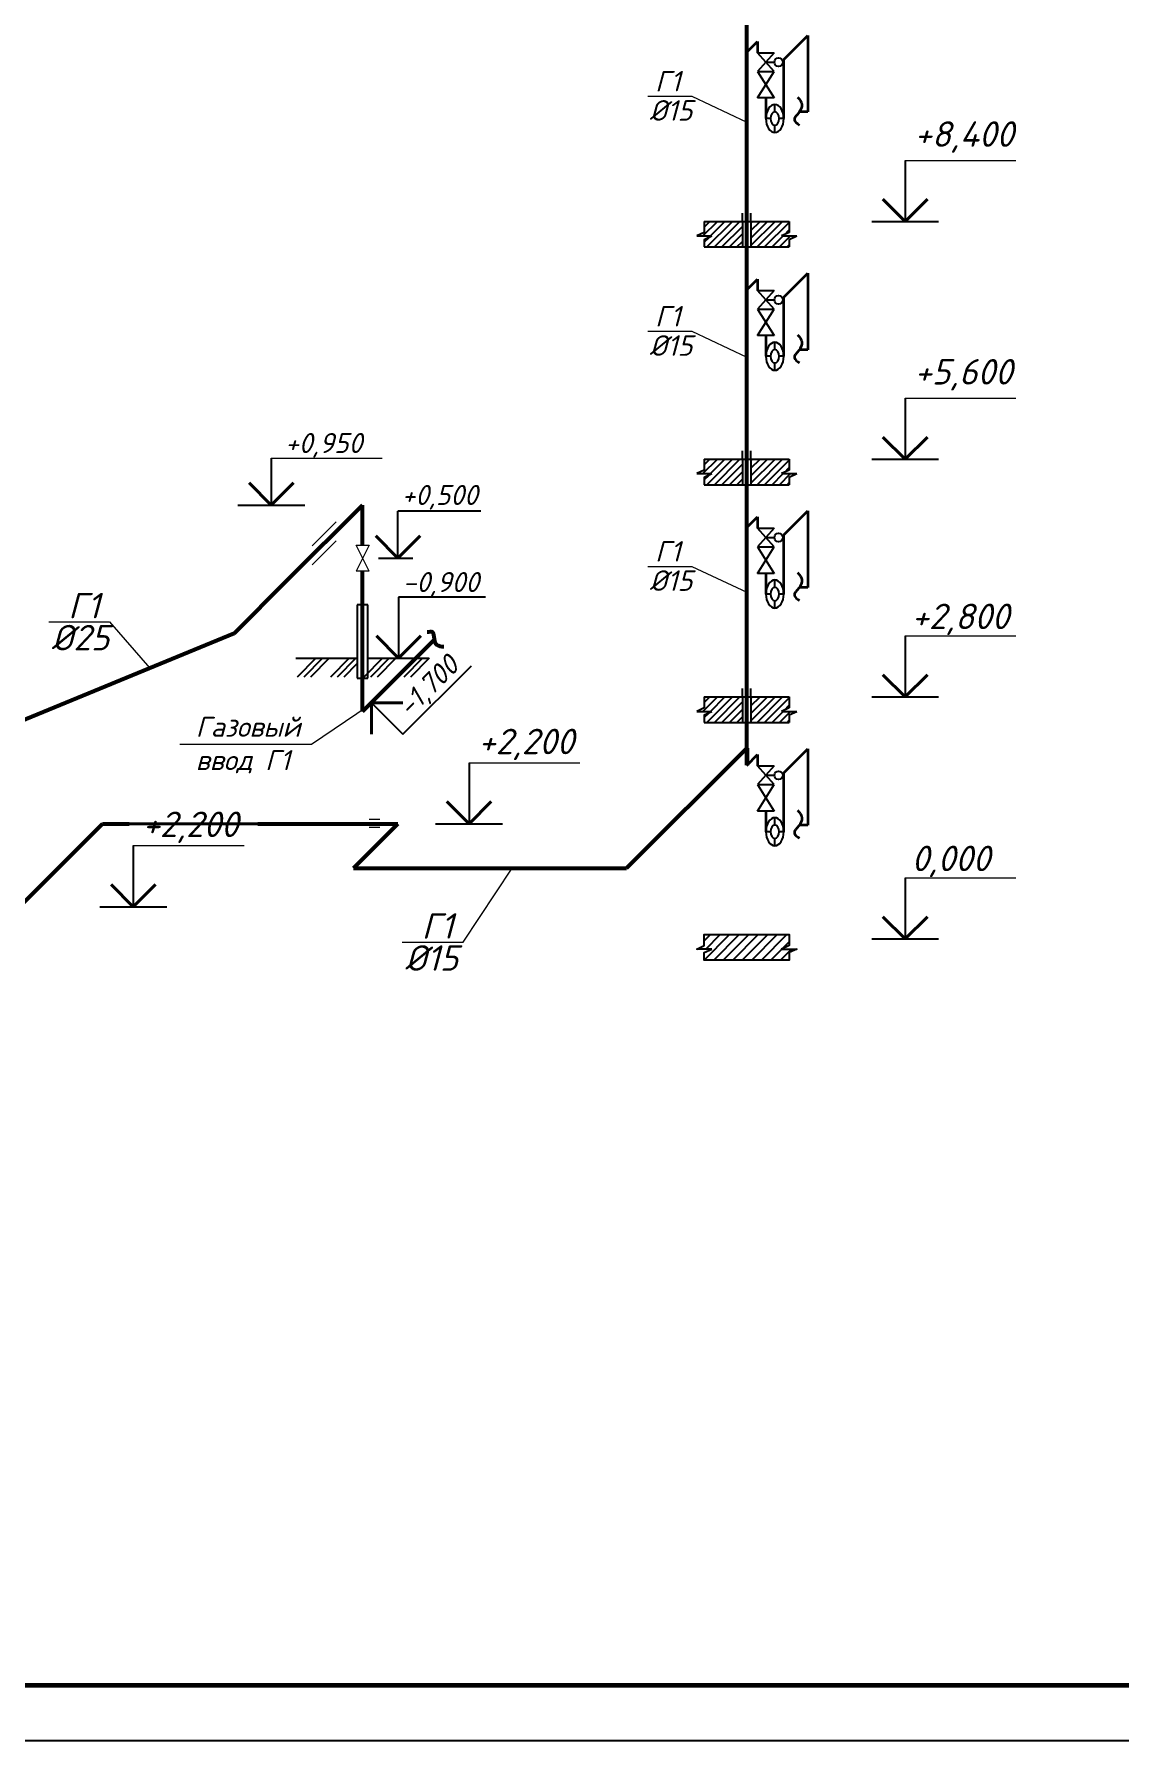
# Model space of a CAD drawing. Header units: millimetres. Extents: x -710977 to 10671, y -929782 to 89628.
# Drawn here: x 1015.9 to 1113.7, y 4268.8 to 4422.6 of the extents above; entities that cross this region are included whole.
import ezdxf

# ---------------------------------------------------------------- set-up
doc = ezdxf.new("R2010")
doc.units = ezdxf.units.MM
doc.header["$LTSCALE"] = 0.4
for name, color, linetype in [('А1', 7, 'Continuous'), ('аксонометрия', 84, 'Continuous'), ('кварталыИнфо', 7, 'Continuous')]:
    doc.layers.add(name, color=color, linetype=linetype)
for name, color, linetype, lineweight in [('здания', 7, 'Continuous', 25), ('Надписи', 7, 'Continuous', 20), ('основной', 7, 'Continuous', 60)]:
    doc.layers.add(name, color=color, linetype=linetype, lineweight=lineweight)
doc.styles.add('Zhenka', font='isocpeur.ttf', dxfattribs={"height": 400})
doc.styles.add('Курсив', font='isocpeui.ttf')
doc.styles.add('текстовый', font='isocpeui.ttf', dxfattribs={"height": 5})
doc.linetypes.add('ГОСТ 2.303 3', pattern='A,0.001,[1,GOST 2.303-68.shx,S=1,R=0,X=0,Y=0],-26', length=26.001)
pattern_1 = [(45, (693.2439, 4259.29185), (-0.33808543, 0.33808543), [])]
pattern_2 = [(45, (693.2439, 4280.71185), (-0.33808543, 0.33808543), [])]

msp = doc.modelspace()

# ---------------------------------------------------------------- hatches: boundary and pattern name
at = {"layer": 'аксонометрия', "lineweight": 25}
h = msp.add_hatch(dxfattribs=at)
h.set_pattern_fill('ANSI31', scale=3.825, style=0)
h.set_pattern_definition([(45, (693.2439, 4302.13185), (-0.33808543, 0.33808543), [])])
h.paths.add_polyline_path([(1079.679, 4403.401), (1079.679, 4405.696), (1076.236, 4405.696), (1076.236, 4404.708), (1075.558, 4404.396), (1076.915, 4404.396), (1076.236, 4404.083), (1076.236, 4403.401)])
h = msp.add_hatch(dxfattribs=at)
h.set_pattern_fill('ANSI31', scale=3.825, style=0)
h.set_pattern_definition(pattern_2)
h.paths.add_polyline_path([(1084.565, 4404.396), (1083.208, 4404.396), (1083.886, 4404.708), (1083.886, 4405.696), (1080.444, 4405.696), (1080.444, 4403.401), (1083.886, 4403.401), (1083.886, 4404.083)])
h = msp.add_hatch(dxfattribs=at)
h.set_pattern_fill('ANSI31', scale=3.825, style=0)
h.set_pattern_definition(pattern_2)
h.paths.add_polyline_path([(1079.679, 4381.981), (1079.679, 4384.276), (1076.236, 4384.276), (1076.236, 4383.288), (1075.558, 4382.976), (1076.915, 4382.976), (1076.236, 4382.663), (1076.236, 4381.981)])
h = msp.add_hatch(dxfattribs=at)
h.set_pattern_fill('ANSI31', scale=3.825, style=0)
h.set_pattern_definition(pattern_1)
h.paths.add_polyline_path([(1084.565, 4382.976), (1083.208, 4382.976), (1083.886, 4383.288), (1083.886, 4384.276), (1080.444, 4384.276), (1080.444, 4381.981), (1083.886, 4381.981), (1083.886, 4382.663)])
h = msp.add_hatch(dxfattribs=at)
h.set_pattern_fill('ANSI31', scale=3.825, style=0)
h.set_pattern_definition(pattern_1)
h.paths.add_polyline_path([(1079.679, 4360.561), (1079.679, 4362.856), (1076.236, 4362.856), (1076.236, 4361.868), (1075.558, 4361.556), (1076.915, 4361.556), (1076.236, 4361.243), (1076.236, 4360.561)])
h = msp.add_hatch(dxfattribs=at)
h.set_pattern_fill('ANSI31', scale=3.825, style=0)
h.set_pattern_definition([(45, (693.2439, 4237.87185), (-0.33808543, 0.33808543), [])])
h.paths.add_polyline_path([(1084.565, 4361.556), (1083.208, 4361.556), (1083.886, 4361.868), (1083.886, 4362.856), (1080.444, 4362.856), (1080.444, 4360.561), (1083.886, 4360.561), (1083.886, 4361.243)])
at = {"layer": 'кварталыИнфо', "ltscale": 0.12}
h = msp.add_hatch(dxfattribs=at)
h.set_pattern_fill('ANSI31', color=256, scale=0.19125)
h.set_pattern_definition([(45, (603.934, 1106.00935), (-0.4293685, 0.4293685), [])])
h.paths.add_polyline_path([(1076.915, 4340.136), (1075.558, 4340.136), (1076.236, 4340.448), (1076.236, 4341.436), (1083.886, 4341.436), (1083.886, 4340.448), (1083.208, 4340.136), (1084.565, 4340.136), (1083.886, 4339.823), (1083.886, 4339.141), (1076.236, 4339.141), (1076.236, 4339.823)])

# ---------------------------------------------------------------- linework, layer by layer
at = {"color": 7, "lineweight": 35}
for p, q in [((1080.061, 4420.95), (1081.035, 4421.924)), ((1081.035, 4421.924), (1081.035, 4420.901)), ((1083.395, 4420.289), (1085.559, 4422.453)), ((1085.559, 4422.453), (1085.559, 4415.568)), ((1083.395, 4414.972), (1083.395, 4420.289)), ((1081.789, 4416.831), (1081.789, 4414.972)), ((1085.559, 4415.568), (1084.794, 4415.568)), ((1080.061, 4399.53), (1081.035, 4400.504)), ((1081.035, 4400.504), (1081.035, 4399.481)), ((1083.395, 4398.869), (1085.559, 4401.033)), ((1085.559, 4401.033), (1085.559, 4394.148)), ((1083.395, 4393.552), (1083.395, 4398.869)), ((1081.789, 4395.411), (1081.789, 4393.552)), ((1085.559, 4394.148), (1084.794, 4394.148)), ((1080.061, 4378.11), (1081.035, 4379.084)), ((1081.035, 4379.084), (1081.035, 4378.061)), ((1083.395, 4377.449), (1085.559, 4379.613)), ((1085.559, 4379.613), (1085.559, 4372.728)), ((1083.395, 4372.132), (1083.395, 4377.449)), ((1081.789, 4373.991), (1081.789, 4372.132)), ((1085.559, 4372.728), (1084.794, 4372.728)), ((1080.061, 4356.69), (1081.035, 4357.664)), ((1081.035, 4357.664), (1081.035, 4356.641)), ((1083.395, 4356.029), (1085.559, 4358.193)), ((1085.559, 4358.193), (1085.559, 4351.308)), ((1083.395, 4350.712), (1083.395, 4356.029)), ((1081.789, 4352.571), (1081.789, 4350.712)), ((1085.559, 4351.308), (1084.794, 4351.308))]:
    msp.add_line(p, q, dxfattribs=at)
at = {"color": 7, "lineweight": 20}
for p, q in [((1071.157, 4416.985), (1075.121, 4416.985)), ((1075.121, 4416.985), (1080.061, 4414.654)), ((1094.334, 4411.2), (1104.319, 4411.2)), ((1071.157, 4395.801), (1075.121, 4395.801)), ((1075.121, 4395.801), (1080.061, 4393.47)), ((1094.334, 4389.78), (1104.319, 4389.78)), ((1037.226, 4384.358), (1047.211, 4384.358)), ((1071.157, 4374.617), (1075.121, 4374.617)), ((1075.121, 4374.617), (1080.061, 4372.286)), ((1017.171, 4369.621), (1022.663, 4369.621)), ((1022.663, 4369.621), (1026.27, 4365.445)), ((1094.334, 4368.36), (1104.319, 4368.36)), ((1040.844, 4358.601), (1045.953, 4362.043)), ((1028.991, 4358.601), (1040.844, 4358.601)), ((1055.04, 4356.926), (1065.025, 4356.926)), ((1024.793, 4349.461), (1034.778, 4349.461)), ((1054.51, 4340.753), (1058.918, 4347.425)), ((1094.334, 4346.549), (1104.319, 4346.549)), ((1049.018, 4340.753), (1054.51, 4340.753))]:
    msp.add_line(p, q, dxfattribs=at)
at = {"color": 7, "lineweight": 25}
for p, q in [((1094.334, 4411.2), (1094.334, 4405.696)), ((1091.317, 4405.696), (1097.352, 4405.696)), ((1094.334, 4389.78), (1094.334, 4384.276)), ((1037.226, 4384.358), (1037.226, 4380.148)), ((1091.317, 4384.276), (1097.352, 4384.276)), ((1034.209, 4380.148), (1040.244, 4380.148)), ((1056.11, 4379.586), (1048.642, 4379.586)), ((1048.642, 4375.359), (1048.642, 4379.586)), ((1046.895, 4375.359), (1049.99, 4375.359)), ((1056.537, 4371.852), (1048.696, 4371.852)), ((1048.696, 4371.852), (1048.696, 4366.348)), ((1094.334, 4368.36), (1094.334, 4362.856)), ((1049.07, 4359.507), (1055.257, 4365.661)), ((1046.243, 4362.334), (1049.071, 4359.508)), ((1091.317, 4362.856), (1097.352, 4362.856)), ((1055.04, 4356.926), (1055.04, 4351.422)), ((1052.023, 4351.422), (1058.058, 4351.422)), ((1024.793, 4349.461), (1024.793, 4343.957)), ((1094.334, 4346.549), (1094.334, 4341.046)), ((1021.776, 4343.957), (1027.81, 4343.957)), ((1091.317, 4341.046), (1097.352, 4341.046))]:
    msp.add_line(p, q, dxfattribs=at)
at = {"lineweight": 20}
for p, q in [((1040.92, 4376.465), (1043.086, 4378.632)), ((1043.086, 4376.933), (1040.92, 4374.766)), ((1046.048, 4351.846), (1046.997, 4351.846)), ((1046.997, 4351.081), (1046.048, 4351.081))]:
    msp.add_line(p, q, dxfattribs=at)
at = {"ltscale": 100}
for p, q in [((1045.933, 4371.154), (1044.971, 4371.154)), ((1044.971, 4371.154), (1044.971, 4364.546)), ((1045.933, 4364.546), (1045.933, 4371.154)), ((1044.971, 4364.546), (1045.933, 4364.546))]:
    msp.add_line(p, q, dxfattribs=at)
for p, q in [((1039.445, 4366.348), (1044.971, 4366.348)), ((1041.247, 4366.348), (1039.548, 4364.649)), ((1041.848, 4366.348), (1040.149, 4364.649)), ((1042.448, 4366.348), (1040.749, 4364.649)), ((1044.251, 4366.348), (1042.551, 4364.649)), ((1044.851, 4366.348), (1043.152, 4364.649)), ((1047.254, 4366.348), (1045.555, 4364.649)), ((1045.933, 4366.348), (1051.459, 4366.348)), ((1047.855, 4366.348), (1046.156, 4364.649)), ((1048.456, 4366.348), (1046.756, 4364.649)), ((1050.258, 4366.348), (1048.559, 4364.649)), ((1050.858, 4366.348), (1049.159, 4364.649)), ((1051.459, 4366.348), (1049.76, 4364.649)), ((1044.971, 4365.868), (1043.753, 4364.649))]:
    msp.add_line(p, q)
at = {"color": 7, "lineweight": 35}
for points in [[(1084.637, 4416.907), (1085.039, 4416.238), (1084.743, 4415.499), (1084.36, 4414.822), (1084.803, 4414.38)], [(1084.637, 4395.487), (1085.039, 4394.818), (1084.743, 4394.079), (1084.36, 4393.402), (1084.803, 4392.96)], [(1084.637, 4374.067), (1085.039, 4373.398), (1084.743, 4372.659), (1084.36, 4371.982), (1084.803, 4371.54)], [(1084.637, 4352.647), (1085.039, 4351.978), (1084.743, 4351.239), (1084.36, 4350.562), (1084.803, 4350.12)]]:
    msp.add_spline(points, degree=3, dxfattribs=at)
at = {"layer": 'А1'}
msp.add_line((1687.544, 4268.791), (846.544, 4268.791), dxfattribs=at)
at = {"layer": 'аксонометрия', "color": 7, "lineweight": 53}
for p, q in [((1080.061, 4356.713), (1080.061, 4528.073)), ((1080.061, 4358.243), (1080.061, 4359.876))]:
    msp.add_line(p, q, dxfattribs=at)
at = {"layer": 'аксонометрия', "color": 7, "lineweight": 25}
for p, q in [((1081.789, 4420.059), (1082.554, 4420.059)), ((1082.592, 4415.573), (1082.592, 4416.236)), ((1082.193, 4414.972), (1081.789, 4414.972)), ((1082.592, 4413.708), (1082.592, 4414.371)), ((1083.395, 4414.972), (1082.99, 4414.972)), ((1079.679, 4405.696), (1079.679, 4406.461)), ((1080.444, 4405.696), (1080.444, 4406.461)), ((1076.236, 4404.708), (1075.558, 4404.396)), ((1076.236, 4405.696), (1083.886, 4405.696)), ((1076.236, 4405.696), (1076.236, 4404.708)), ((1079.679, 4405.696), (1079.679, 4403.401)), ((1080.444, 4405.696), (1080.444, 4403.401)), ((1083.886, 4404.708), (1083.208, 4404.396)), ((1083.886, 4405.696), (1083.886, 4404.708)), ((1075.558, 4404.396), (1076.915, 4404.396)), ((1076.236, 4404.083), (1076.915, 4404.396)), ((1076.236, 4404.083), (1076.236, 4403.401)), ((1076.236, 4403.401), (1083.886, 4403.401)), ((1080.061, 4403.401), (1080.061, 4399.576)), ((1083.208, 4404.396), (1084.565, 4404.396)), ((1083.886, 4404.083), (1084.565, 4404.396)), ((1083.886, 4404.083), (1083.886, 4403.401)), ((1081.789, 4398.639), (1082.554, 4398.639)), ((1082.592, 4394.153), (1082.592, 4394.816)), ((1082.193, 4393.552), (1081.789, 4393.552)), ((1082.592, 4392.288), (1082.592, 4392.951)), ((1083.395, 4393.552), (1082.99, 4393.552)), ((1079.679, 4384.276), (1079.679, 4385.041)), ((1080.444, 4384.276), (1080.444, 4385.041)), ((1076.236, 4383.288), (1075.558, 4382.976)), ((1076.236, 4384.276), (1083.886, 4384.276)), ((1076.236, 4384.276), (1076.236, 4383.288)), ((1079.679, 4384.276), (1079.679, 4381.981)), ((1080.444, 4384.276), (1080.444, 4381.981)), ((1083.886, 4383.288), (1083.208, 4382.976)), ((1083.886, 4384.276), (1083.886, 4383.288)), ((1075.558, 4382.976), (1076.915, 4382.976)), ((1076.236, 4382.663), (1076.915, 4382.976)), ((1076.236, 4382.663), (1076.236, 4381.981)), ((1076.236, 4381.981), (1083.886, 4381.981)), ((1083.208, 4382.976), (1084.565, 4382.976)), ((1083.886, 4382.663), (1084.565, 4382.976)), ((1083.886, 4382.663), (1083.886, 4381.981)), ((1081.789, 4377.219), (1082.554, 4377.219)), ((1082.592, 4372.733), (1082.592, 4373.396)), ((1082.193, 4372.132), (1081.789, 4372.132)), ((1082.592, 4370.868), (1082.592, 4371.531)), ((1083.395, 4372.132), (1082.99, 4372.132)), ((1079.679, 4362.856), (1079.679, 4363.621)), ((1080.444, 4362.856), (1080.444, 4363.621)), ((1076.236, 4361.868), (1075.558, 4361.556)), ((1075.558, 4361.556), (1076.915, 4361.556)), ((1076.236, 4362.856), (1083.886, 4362.856)), ((1076.236, 4362.856), (1076.236, 4361.868)), ((1076.236, 4361.243), (1076.915, 4361.556)), ((1079.679, 4362.856), (1079.679, 4360.561)), ((1080.444, 4362.856), (1080.444, 4360.561)), ((1083.886, 4361.868), (1083.208, 4361.556)), ((1083.208, 4361.556), (1084.565, 4361.556)), ((1083.886, 4362.856), (1083.886, 4361.868)), ((1083.886, 4361.243), (1084.565, 4361.556)), ((1076.236, 4361.243), (1076.236, 4360.561)), ((1083.886, 4361.243), (1083.886, 4360.561)), ((1081.789, 4355.799), (1082.554, 4355.799)), ((1082.592, 4351.313), (1082.592, 4351.976)), ((1082.193, 4350.712), (1081.789, 4350.712)), ((1082.592, 4349.448), (1082.592, 4350.111)), ((1083.395, 4350.712), (1082.99, 4350.712))]:
    msp.add_line(p, q, dxfattribs=at)
at = {"layer": 'аксонометрия', "color": 7, "lineweight": 20}
for p, q in [((1046.035, 4374.193), (1044.869, 4376.525)), ((1044.869, 4376.525), (1046.035, 4376.525)), ((1046.035, 4376.525), (1044.869, 4374.193)), ((1046.035, 4374.193), (1044.869, 4374.193))]:
    msp.add_line(p, q, dxfattribs=at)
at = {"layer": 'аксонометрия'}
msp.add_line((1076.236, 4360.561), (1083.886, 4360.561), dxfattribs=at)
at = {"layer": 'аксонометрия', "color": 7, "lineweight": 60}
msp.add_line((1080.061, 4358.243), (1080.061, 4356.713), dxfattribs=at)
at = {"layer": 'аксонометрия', "color": 7, "lineweight": 25}
msp.add_lwpolyline([(1076.915, 4340.136), (1075.558, 4340.136), (1076.236, 4340.448), (1076.236, 4341.436), (1083.886, 4341.436), (1083.886, 4340.448), (1083.208, 4340.136), (1084.565, 4340.136), (1083.886, 4339.823), (1083.886, 4339.141), (1076.236, 4339.141), (1076.236, 4339.823)], close=True, dxfattribs=at)
for centre in [(1082.936, 4420.059), (1082.936, 4398.639), (1082.936, 4377.219), (1082.936, 4355.799)]:
    msp.add_circle(centre, 0.383, dxfattribs=at)
at = {"layer": 'аксонометрия', "color": 7, "lineweight": 25, "extrusion": (0, 0, -1)}
for centre, major_axis, ratio in [((1082.592, 4414.972), (0, -1.264), 0.6353435), ((1082.592, 4414.972), (0, -0.601), 0.6634455), ((1082.592, 4393.552), (0, -1.264), 0.6353435), ((1082.592, 4393.552), (0, -0.601), 0.6634455), ((1082.592, 4372.132), (0, -1.264), 0.6353435), ((1082.592, 4372.132), (0, -0.601), 0.6634455), ((1082.592, 4350.712), (0, -1.264), 0.6353435), ((1082.592, 4350.712), (0, -0.601), 0.6634455)]:
    msp.add_ellipse(centre, major_axis=major_axis, ratio=ratio, dxfattribs=at)
at = {"layer": 'кварталыИнфо', "ltscale": 0.12}
for p, q in [((1081.035, 4420.901), (1082.542, 4420.901)), ((1082.542, 4419.218), (1081.035, 4420.901)), ((1082.542, 4420.901), (1081.035, 4419.218)), ((1081.035, 4419.218), (1082.542, 4419.218)), ((1081.035, 4416.831), (1082.542, 4419.218)), ((1081.035, 4419.218), (1082.542, 4416.831)), ((1082.542, 4416.831), (1081.035, 4416.831)), ((1081.035, 4399.481), (1082.542, 4399.481)), ((1082.542, 4397.798), (1081.035, 4399.481)), ((1082.542, 4399.481), (1081.035, 4397.798)), ((1081.035, 4397.798), (1082.542, 4397.798)), ((1081.035, 4395.411), (1082.542, 4397.798)), ((1081.035, 4397.798), (1082.542, 4395.411)), ((1082.542, 4395.411), (1081.035, 4395.411)), ((1081.035, 4378.061), (1082.542, 4378.061)), ((1082.542, 4376.378), (1081.035, 4378.061)), ((1082.542, 4378.061), (1081.035, 4376.378)), ((1081.035, 4376.378), (1082.542, 4376.378)), ((1081.035, 4373.991), (1082.542, 4376.378)), ((1081.035, 4376.378), (1082.542, 4373.991)), ((1082.542, 4373.991), (1081.035, 4373.991)), ((1081.035, 4356.641), (1082.542, 4356.641)), ((1082.542, 4354.958), (1081.035, 4356.641)), ((1082.542, 4356.641), (1081.035, 4354.958)), ((1081.035, 4354.958), (1082.542, 4354.958)), ((1081.035, 4352.571), (1082.542, 4354.958)), ((1081.035, 4354.958), (1082.542, 4352.571)), ((1082.542, 4352.571), (1081.035, 4352.571))]:
    msp.add_line(p, q, dxfattribs=at)
at = {"layer": 'кварталыИнфо', "linetype": 'ГОСТ 2.303 3', "lineweight": 40, "ltscale": 0.12}
msp.add_line((1024.416, 4351.422), (1036.026, 4351.422), dxfattribs=at)
at = {"layer": 'Надписи', "color": 7, "linetype": 'ByBlock', "lineweight": 40, "ltscale": 0.2}
for p, q in [((1094.334, 4405.696), (1092.334, 4407.696)), ((1094.334, 4405.696), (1096.334, 4407.696)), ((1094.334, 4384.276), (1092.334, 4386.276)), ((1094.334, 4384.276), (1096.334, 4386.276)), ((1037.226, 4380.148), (1035.226, 4382.148)), ((1037.226, 4380.148), (1039.226, 4382.148)), ((1048.642, 4375.359), (1046.642, 4377.359)), ((1048.642, 4375.359), (1050.642, 4377.359)), ((1048.696, 4366.348), (1046.696, 4368.348)), ((1048.696, 4366.348), (1050.696, 4368.348)), ((1094.334, 4362.856), (1092.334, 4364.856)), ((1094.334, 4362.856), (1096.334, 4364.856)), ((1046.243, 4362.334), (1045.479, 4361.569)), ((1046.243, 4362.334), (1046.244, 4361.252)), ((1046.243, 4362.334), (1046.243, 4359.505)), ((1046.243, 4362.334), (1049.072, 4362.334)), ((1055.04, 4351.422), (1053.04, 4353.422)), ((1055.04, 4351.422), (1057.04, 4353.422)), ((1024.793, 4343.957), (1022.793, 4345.957)), ((1024.793, 4343.957), (1026.793, 4345.957)), ((1094.334, 4341.046), (1092.334, 4343.046)), ((1094.334, 4341.046), (1096.334, 4343.046))]:
    msp.add_line(p, q, dxfattribs=at)
at = {"layer": 'Надписи', "color": 7, "linetype": 'ByBlock', "lineweight": 53, "ltscale": 0.2}
for p, q in [((1038.64, 4373.336), (1045.452, 4380.148)), ((1038.64, 4373.336), (1033.88, 4368.576)), ((1033.88, 4368.576), (1006.784, 4357.426)), ((1045.452, 4361.542), (1051.934, 4368.025)), ((1069.243, 4347.425), (1080.061, 4358.243)), ((1014.551, 4343.957), (1022.016, 4351.422)), ((1022.016, 4351.422), (1024.416, 4351.422)), ((1036.026, 4351.422), (1048.622, 4351.422)), ((1048.622, 4351.422), (1044.625, 4347.425)), ((1044.625, 4347.425), (1069.243, 4347.425))]:
    msp.add_line(p, q, dxfattribs=at)
at = {"layer": 'Надписи', "linetype": 'ByBlock', "lineweight": 53, "ltscale": 0.2}
for p, q in [((1045.452, 4376.525), (1045.452, 4380.148)), ((1045.452, 4361.542), (1045.452, 4374.193))]:
    msp.add_line(p, q, dxfattribs=at)
at = {"layer": 'Надписи', "color": 7, "linetype": 'ByBlock', "lineweight": 53, "ltscale": 0.2}
msp.add_spline([(1052.765, 4367.368), (1052.17, 4367.516), (1051.924, 4368.091), (1051.761, 4368.679), (1051.27, 4368.679)], degree=3, dxfattribs=at)
at = {"layer": 'основной'}
msp.add_line((1682.544, 4273.791), (866.544, 4273.791), dxfattribs=at)

# ---------------------------------------------------------------- texts
at = {"color": 7, "lineweight": 20, "attachment_point": 1}
for s, insert, char_height, width, style in [('{\\fISOCPEUR|b0|i1|c0|p34;+8,400}', (1095.169, 4414.723), 2.295, 11.43295, 'текстовый'), ('{\\fISOCPEUR|b0|i1|c0|p34;+5,600}', (1095.169, 4393.303), 2.295, 11.43295, 'текстовый'), ('{\\fISOCPEUR|b0|i1|c204|p34;Г1}', (1018.925, 4372.235), 2.295, 11.43295, 'текстовый'), ('{\\fISOCPEUR|b0|i1|c0|p34;+2,800}', (1094.91, 4371.263), 2.295, 11.43295, 'текстовый'), ('{\\fISOCPEUR|b0|i1|c204|p34;%%C25}', (1017.414, 4369.349), 2.295, 11.43295, 'текстовый'), ('Газовый \\Pввод Г1', (1030.418, 4361.067), 1.8022, 33.26222, 'Курсив'), ('+2,{\\fISOCPEUR|b0|i1|c204|p34;2}00', (1055.875, 4359.992), 2.295, 11.43295, 'текстовый'), ('+2,{\\fISOCPEUR|b0|i1|c204|p34;2}00', (1025.628, 4352.527), 2.295, 11.43295, 'текстовый'), ('{\\fISOCPEUR|b0|i1|c204|p34;0\\fISOCPEUR|b0|i1|c0|p34;,\\fISOCPEUR|b0|i1|c204|p34;0\\fISOCPEUR|b0|i1|c0|p34;00}', (1094.91, 4349.453), 2.295, 11.43295, 'текстовый'), ('{\\fISOCPEUR|b0|i1|c204|p34;Г1}', (1050.773, 4343.367), 2.295, 11.43295, 'текстовый'), ('{\\fISOCPEUR|b0|i1|c204|p34;%%C\\fISOCPEUR|b0|i1|c0|p34;15}', (1049.262, 4340.48), 2.295, 11.43295, 'текстовый')]:
    msp.add_mtext(s, dxfattribs=dict(at, insert=insert, char_height=char_height, width=width, style=style))
at = {"color": 7, "lineweight": 25, "width": 7.89561, "attachment_point": 3, "style": 'Zhenka'}
for s, insert, char_height in [('{\\fISOCPEUR|b0|i1|c204|p34;+0,950}', (1045.424, 4386.638), 1.80217), ('{\\fISOCPEUR|b0|i1|c204|p34;+0,500}', (1055.827, 4381.958), 1.80217), ('{\\fISOCPEUR|b0|i1|c204|p34;-\\fISOCPEUR|b0|i1|c0|p34;0\\fISOCPEUR|b0|i1|c204|p34;,\\fISOCPEUR|b0|i1|c0|p34;90\\fISOCPEUR|b0|i1|c204|p34;0}', (1055.944, 4374.108), 1.802173)]:
    msp.add_mtext(s, dxfattribs=dict(at, insert=insert, char_height=char_height))
at = {"color": 7, "lineweight": 25, "insert": (1048.405, 4362.183), "char_height": 1.8022, "width": 7.89561, "attachment_point": 1, "rotation": 45, "style": 'Курсив'}
msp.add_mtext('-1,700', dxfattribs=at)
at = {"layer": 'здания', "color": 7, "lineweight": 20, "char_height": 1.848, "width": 13.48137, "attachment_point": 1, "style": 'текстовый'}
for s, insert in [('{\\fISOCPEUR|b0|i1|c204|p34;Г1}', (1071.798, 4419.268)), ('{\\fISOCPEUR|b0|i1|c204|p34;%%C15}', (1071.299, 4416.631)), ('{\\fISOCPEUR|b0|i1|c204|p34;Г1}', (1071.798, 4398.085)), ('{\\fISOCPEUR|b0|i1|c204|p34;%%C15}', (1071.299, 4395.448)), ('{\\fISOCPEUR|b0|i1|c204|p34;Г1}', (1071.798, 4376.901)), ('{\\fISOCPEUR|b0|i1|c204|p34;%%C15}', (1071.299, 4374.264))]:
    msp.add_mtext(s, dxfattribs=dict(at, insert=insert))

doc.saveas('drawing.dxf')
